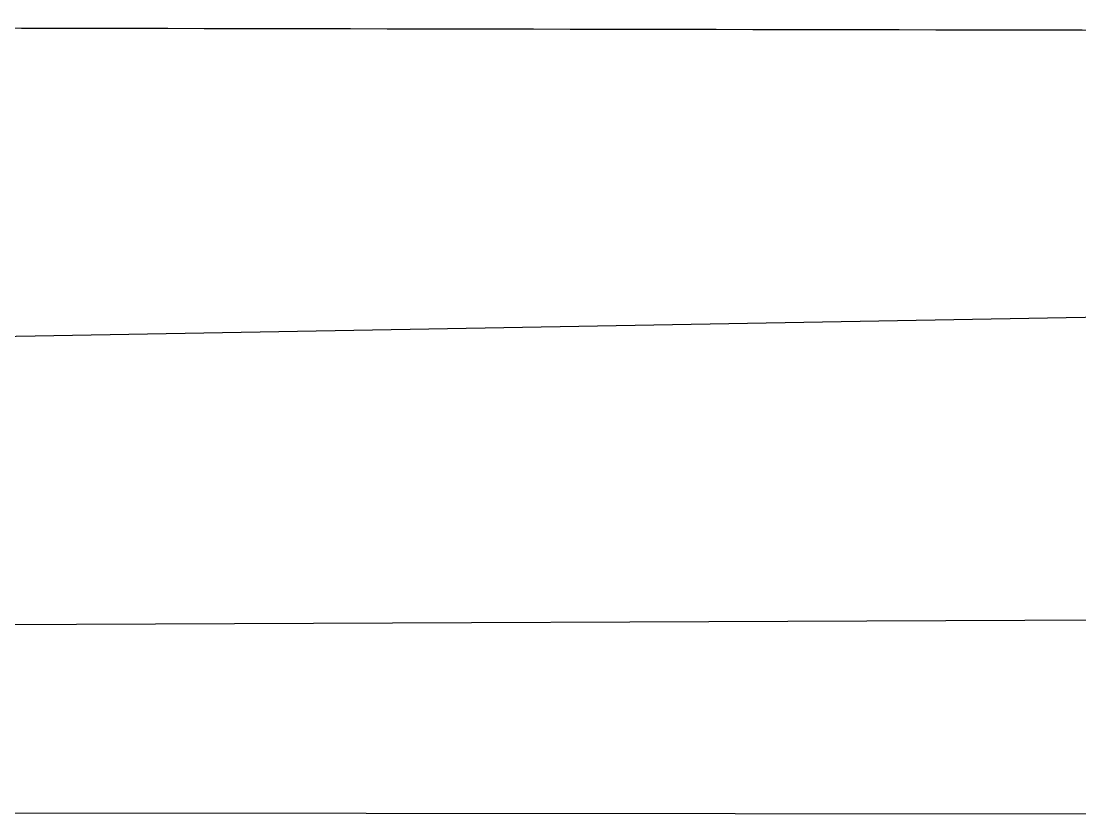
# Model space of a CAD drawing. Header units: metres. Extents: x -354 to -91, y 3 to 562.
# Drawn here: x -221.6602 to -221.3633, y 509.9087 to 510.1312 of the extents above; entities that cross this region are included whole.
import ezdxf

# ---------------------------------------------------------------- set-up
doc = ezdxf.new("R2010")
doc.units = ezdxf.units.M
doc.layers.add('A-GENM', color=7, linetype='Continuous', lineweight=25)

# ---------------------------------------------------------------- blocks, each defined once
blk = doc.blocks.new('T2DPAA-T2D-C3S-RW-M2D-100010_dwg-40802999-DRG-2873034 - CONSTRUCTION SEQUENCE STAGE A8')
at = {"color": 254, "lineweight": 25, "true_color": 0xd0d0d0}
blk.add_line((27.78521, -641.72092), (28.05615, -642.67232), dxfattribs=at)
blk = doc.blocks.new('T2DPAA-T2D-PWC-RW-M2D-100010_RoadDesign_rvt-1-DRG-2873034 - CONSTRUCTION SEQUENCE STAGE A8')
at = {"color": 254, "lineweight": 25, "true_color": 0xd0d0d0, "rotation": 75.11694444444437}
blk.add_blockref('T2DPAA-T2D-C3S-RW-M2D-100010_dwg-40802999-DRG-2873034 - CONSTRUCTION SEQUENCE STAGE A8', (-1722.33704, 648.01046), dxfattribs=at)
blk = doc.blocks.new('T2D Feature Wall Adaptive V6 - 1_106 Slope-67396192-DRG-2873034 - CONSTRUCTION SEQUENCE STAGE A8')
at = {"layer": 'A-GENM', "color": 253, "true_color": 0xa3a3a3}
blk.add_line((-0.25576, 0.89779), (-0.25327, -1.48221), dxfattribs=at)
blk = doc.blocks.new('Top of Pavement - RL A - Top of Pavement - RL A-68818558-DRG-2873034 - CONSTRUCTION SEQUENCE STAGE A8')
at = {"layer": 'A-GENM', "color": 253, "true_color": 0xa3a3a3}
for points in [[(111.53878, -9.83978), (111.5946, -10.05135), (111.70625, -10.47448), (111.8179, -10.89761), (111.87372, -11.10917)], [(111.87372, -11.10917), (111.92955, -11.32073), (112.04119, -11.74384), (112.15284, -12.16695), (112.20866, -12.37851)]]:
    blk.add_open_spline(points, degree=3, dxfattribs=at)
blk = doc.blocks.new('T2DPAA-T2D-C3S-RS-M3D-100334_rvt-1-DRG-2873034 - CONSTRUCTION SEQUENCE STAGE A8')
at = {"layer": 'A-GENM', "color": 253, "true_color": 0xa3a3a3}
blk.add_line((-1095.81118, 509.9578), (-1094.2025, 509.96474), dxfattribs=at)
blk.add_line((-1095.81118, 509.9578), (-1094.2025, 509.96474), dxfattribs=at)
at = {"layer": 'A-GENM', "color": 253, "lineweight": 25, "true_color": 0xa3a3a3}
for name, p, rotation in [('Top of Pavement - RL A - Top of Pavement - RL A-68818558-DRG-2873034 - CONSTRUCTION SEQUENCE STAGE A8', (-1134.0578, 404.8616), 75.11694444444437), ('T2D Feature Wall Adaptive V6 - 1_106 Slope-67396192-DRG-2873034 - CONSTRUCTION SEQUENCE STAGE A8', (-1095.10083, 509.65456), 269.8981467655919)]:
    blk.add_blockref(name, p, dxfattribs=dict(at, rotation=rotation))

msp = doc.modelspace()

# ---------------------------------------------------------------- block references
at = {"lineweight": 5}
for name in ['T2DPAA-T2D-C3S-RS-M3D-100334_rvt-1-DRG-2873034 - CONSTRUCTION SEQUENCE STAGE A8', 'T2DPAA-T2D-PWC-RW-M2D-100010_RoadDesign_rvt-1-DRG-2873034 - CONSTRUCTION SEQUENCE STAGE A8']:
    msp.add_blockref(name, (873.15239, 0), dxfattribs=at)

doc.saveas('drawing.dxf')
